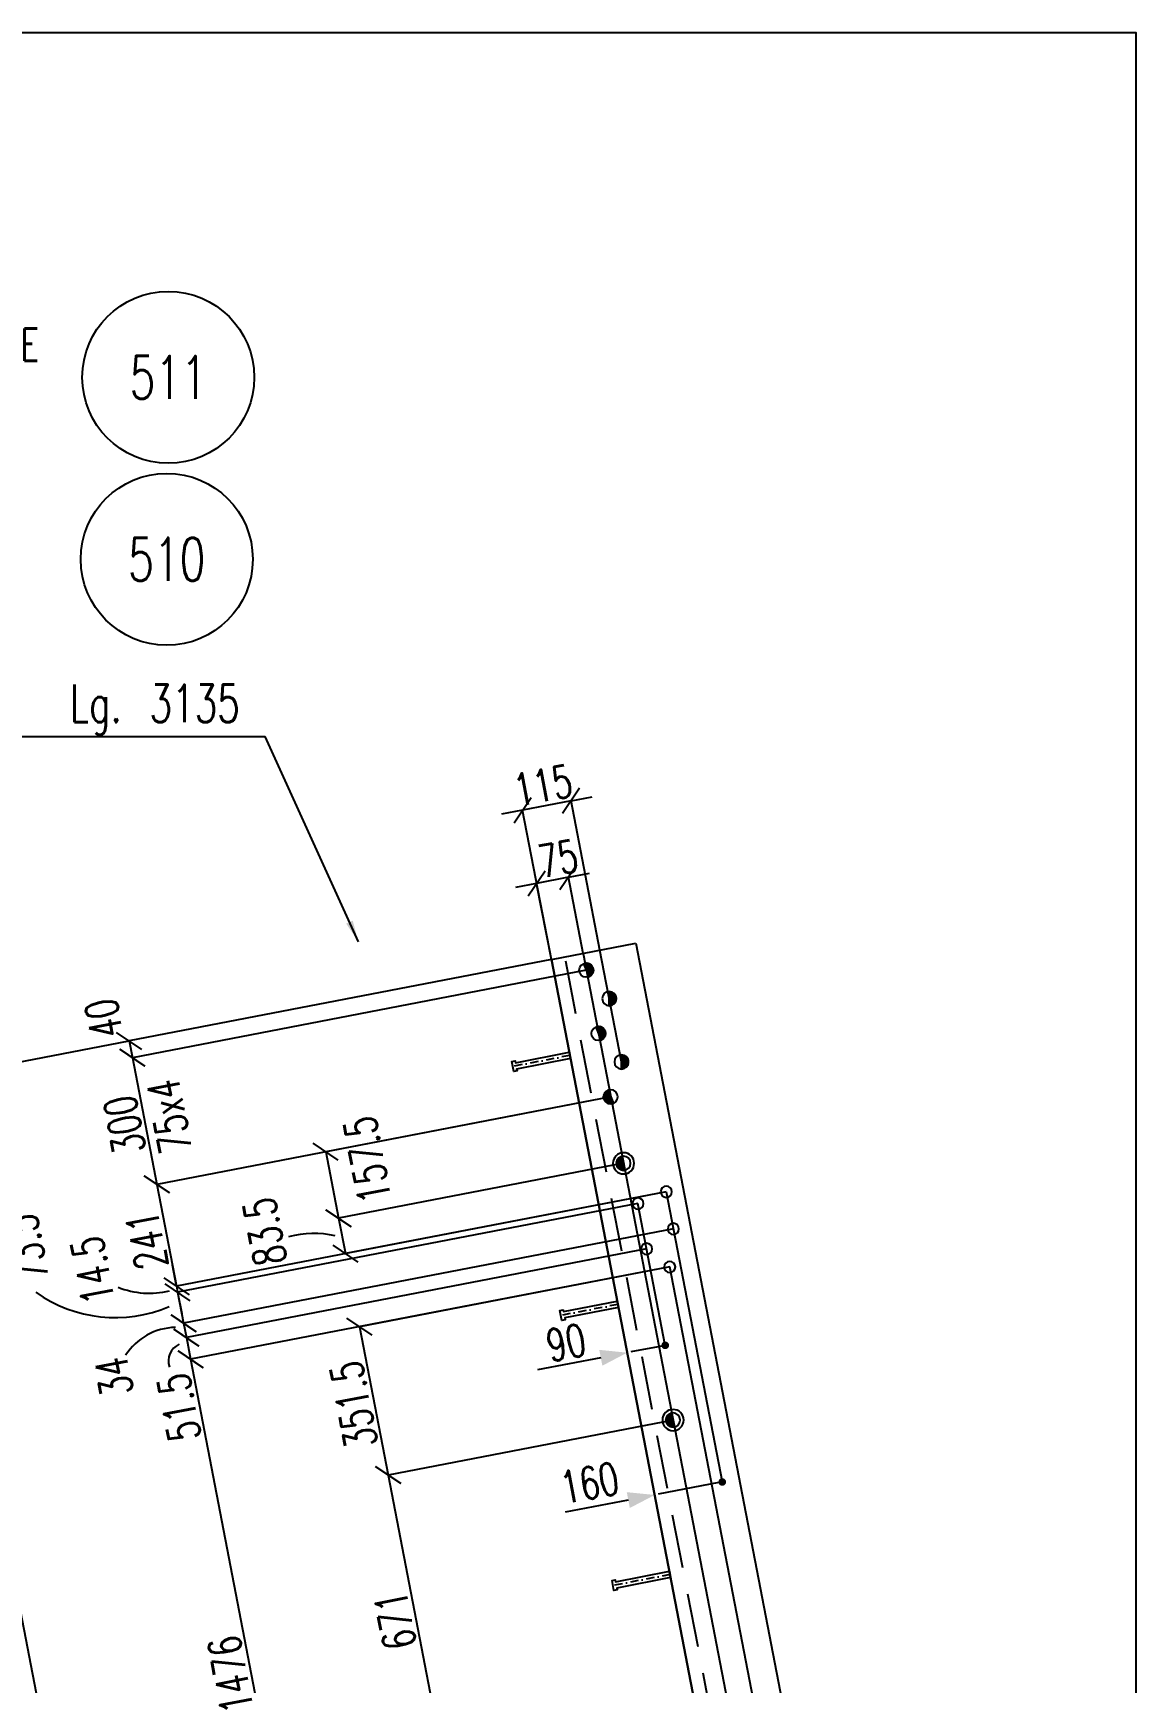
# Model space of a CAD drawing. Extents: x 550527 to 570802, y -97905 to -83555.
# Drawn here: x 568237 to 570802, y -87392 to -83555 of the extents above; entities that cross this region are included whole.
import ezdxf
from ezdxf.enums import TextEntityAlignment as Align

# ---------------------------------------------------------------- set-up
doc = ezdxf.new("R2010")
doc.units = 0
doc.header["$LTSCALE"] = 250
doc.header["$MEASUREMENT"] = 0
doc.linetypes.add('DASHDOT', pattern=[1, 0.5, -0.25, 0, -0.25])
doc.linetypes.add('DASHED', pattern=[0.75, 0.5, -0.25])
doc.layers.get('0').update_dxf_attribs({"linetype": 'CONTINUOUS'})
doc.layers.get('DEFPOINTS').update_dxf_attribs({"linetype": 'CONTINUOUS'})
for name, color, linetype in [('ASSI', 6, 'CONTINUOUS'), ('BOLLINI_1', 7, 'CONTINUOUS'), ('Echelon', 1, 'CONTINUOUS'), ('FORI', 2, 'CONTINUOUS'), ('LINEA_ANG', 2, 'CONTINUOUS'), ('LS', 7, 'CONTINUOUS'), ('MZ', 6, 'DASHDOT'), ('QT_MAL', 7, 'CONTINUOUS'), ('QT_MPR', 7, 'CONTINUOUS'), ('QT_MSP', 7, 'CONTINUOUS'), ('TESTI_A_P', 7, 'CONTINUOUS'), ('TRAT-Y', 7, 'DASHED')]:
    doc.layers.add(name, color=color, linetype=linetype)
doc.styles.add('QUOTE', font='ROMANS8.SHX', dxfattribs={"width": 0.7})
doc.styles.add('RQL', font='ROMANS8.SHX', dxfattribs={"width": 0.7})
doc.styles.add('RS', font='ROMANS8.shx', dxfattribs={"width": 0.7})
doc.styles.get("Standard").update_dxf_attribs({"font": 'ROMANS8.SHX', "width": 0.7})
doc.dimstyles.new('FRECCE1', dxfattribs={"dimtxt": 75, "dimasz": 8.33, "dimexe": 0, "dimexo": 0, "dimgap": 1, "dimtad": 1, "dimzin": 0, "dimdsep": 46, "dimtxsty": 'RS', "dimblk1": 'QUOTP', "dimblk2": 'QUOTF', "dimsah": 1, "dimcen": 0, "dimclrd": 2, "dimclre": 2, "dimclrt": 7, "dimadec": 0, "dimazin": 0, "dimtfac": 1, "dimtix": 1, "dimtmove": 2, "dimatfit": 3, "dimldrblk": 'QUOTP', "dimfxl": 1, "dimtolj": 1, "dimtzin": 0, "dimarcsym": 0})
doc.dimstyles.new('TRATTO', dxfattribs={"dimscale": 0, "dimtxt": 75, "dimasz": 50, "dimexe": 0, "dimexo": 0, "dimgap": 10, "dimtad": 1, "dimrnd": 0.5, "dimdsep": 46, "dimtxsty": 'RS', "dimblk1": 'OBLIQUE', "dimblk2": 'OBLIQUE', "dimsah": 1, "dimcen": 0.09, "dimclrd": 2, "dimclre": 2, "dimclrt": 7, "dimadec": 0, "dimazin": 0, "dimtfac": 1, "dimtix": 1, "dimtmove": 2, "dimatfit": 3, "dimfxl": 1, "dimtolj": 1, "dimtzin": 0, "dimarcsym": 0})

# ---------------------------------------------------------------- blocks, each defined once
blk = doc.blocks.new('16')
blk.add_circle((0, 0), 1)
blk = doc.blocks.new('20')
at = {"color": 0}
for p, q in [((0, 0.98), (0.02, 1)), ((0, 0.94), (0.06, 1)), ((1, -0.01), (0, 0.99)), ((0, 0.89), (0.1, 0.99)), ((0, 0.85), (0.14, 0.99)), ((0, 0.8), (0.18, 0.98)), ((0, 0.76), (0.22, 0.98)), ((0, 0.71), (0.25, 0.97)), ((0, 0.67), (0.29, 0.96)), ((1, -0.05), (0, 0.95)), ((0, 0.62), (0.32, 0.95)), ((0, 0.58), (0.36, 0.93)), ((0, 0.53), (0.39, 0.92)), ((0, 0.49), (0.42, 0.91)), ((1, -0.09), (0, 0.9)), ((0, 0.44), (0.45, 0.89)), ((0, 0.4), (0.48, 0.88)), ((0.99, -0.13), (0, 0.86)), ((0, 0.35), (0.51, 0.86)), ((0, 0.31), (0.54, 0.84)), ((0, 0.26), (0.56, 0.83)), ((0.99, -0.17), (0, 0.81)), ((0, 0.22), (0.59, 0.81)), ((0, 0.17), (0.61, 0.79)), ((0.98, -0.21), (0, 0.77)), ((0, 0.13), (0.64, 0.77)), ((0, 0.08), (0.66, 0.75)), ((0, 0.04), (0.69, 0.73)), ((0.97, -0.25), (0, 0.72)), ((0, -0.01), (0.71, 0.7)), ((0.96, -0.28), (0, 0.68)), ((0, -0.05), (0.73, 0.68)), ((0, -0.1), (0.75, 0.66)), ((0.95, -0.32), (0, 0.63)), ((0, -0.14), (0.77, 0.63)), ((0, -0.19), (0.79, 0.61)), ((0.94, -0.35), (0, 0.59)), ((0, -0.23), (0.81, 0.58)), ((0, -0.28), (0.83, 0.56)), ((0.92, -0.38), (0, 0.54)), ((0, -0.32), (0.85, 0.53)), ((0.91, -0.41), (0, 0.5)), ((0, -0.36), (0.87, 0.5)), ((0, -0.41), (0.88, 0.47)), ((0.9, -0.44), (0, 0.45)), ((0, -0.45), (0.9, 0.44)), ((0.88, -0.47), (0, 0.41)), ((0, -0.5), (0.91, 0.41)), ((0, -0.54), (0.92, 0.38)), ((0.87, -0.5), (0, 0.36)), ((0, -0.59), (0.94, 0.35)), ((0.85, -0.53), (0, 0.32)), ((0, -0.63), (0.95, 0.31)), ((0, -0.68), (0.96, 0.28)), ((0.83, -0.56), (0, 0.27)), ((0, -0.72), (0.97, 0.25)), ((0.81, -0.58), (0, 0.23)), ((0, -0.77), (0.98, 0.21)), ((0.79, -0.61), (0, 0.18)), ((0, -0.81), (0.99, 0.17)), ((0.77, -0.63), (0, 0.14)), ((0, -0.86), (0.99, 0.13)), ((0.75, -0.66), (0, 0.09)), ((0, -0.9), (1, 0.09)), ((0.73, -0.68), (0, 0.05)), ((0, -0.95), (1, 0.05)), ((0.71, -0.7), (0, 0.01)), ((0, -0.99), (1, 0.01)), ((1, 0.04), (0.04, 1)), ((1, 0.09), (0.09, 1)), ((0.99, 0.14), (0.14, 0.99)), ((0.98, 0.19), (0.19, 0.98)), ((0.97, 0.25), (0.25, 0.97)), ((0.95, 0.31), (0.31, 0.95)), ((0.92, 0.38), (0.38, 0.92)), ((0.88, 0.47), (0.47, 0.88)), ((0.81, 0.59), (0.59, 0.81)), ((0.69, -0.73), (0, -0.04)), ((0.66, -0.75), (0, -0.08)), ((0.64, -0.77), (0, -0.13)), ((0.61, -0.79), (0, -0.17)), ((0.59, -0.81), (0, -0.22)), ((0.56, -0.83), (0, -0.26)), ((0.54, -0.84), (0, -0.31)), ((0.51, -0.86), (0, -0.35)), ((0.48, -0.88), (0, -0.4)), ((0.45, -0.89), (0, -0.44)), ((0.42, -0.91), (0, -0.49)), ((0.39, -0.92), (0, -0.53)), ((0.36, -0.93), (0, -0.58)), ((0.32, -0.95), (0, -0.62)), ((0.29, -0.96), (0, -0.67)), ((0.25, -0.97), (0, -0.71)), ((0.22, -0.98), (0, -0.76)), ((0.18, -0.98), (0, -0.8)), ((0.14, -0.99), (0, -0.85)), ((0.1, -0.99), (0, -0.89)), ((0.04, -1), (1, -0.04)), ((0.09, -1), (1, -0.09)), ((0.14, -0.99), (0.99, -0.14)), ((0.19, -0.98), (0.98, -0.19)), ((0.25, -0.97), (0.97, -0.25)), ((0.31, -0.95), (0.95, -0.31)), ((0.38, -0.92), (0.92, -0.38)), ((0.47, -0.88), (0.88, -0.47)), ((0.59, -0.81), (0.81, -0.59))]:
    blk.add_line(p, q, dxfattribs=at)
blk.add_line((0, 1), (0, -1))
blk.add_circle((0, 0), 1)
blk = doc.blocks.new('ASSE98')
blk.add_line((0, 0), (1, 0))
at = {"color": 7, "style": 'QUOTE', "width": 0.5, "flags": 1}
for tag, p in [('TI', (1.3831, 6.8273)), ('DI_S', (1.3831, 6.4218)), ('D_S', (1.3831, 6.0209)), ('E_S', (1.3831, 5.6806)), ('NFORI', (1.3645, 5.2979)), ('ALAR', (1.3635, 4.9325)), ('FAM', (1.3775, 4.5465)), ('ALA', (1.3831, 4.1926)), ('DISP2', (1.3831, 3.8497)), ('DISP1', (1.3831, 3.5069)), ('PINZAF', (1.3831, 3.164)), ('PINZAI', (1.3831, 2.8211)), ('TRP', (1.3831, 2.4783)), ('NP', (1.3831, 2.1354)), ('SV', (1.3831, 1.7926)), ('PESO', (1.3831, 1.4497)), ('QUA', (1.3831, 1.1069)), ('LUN', (1.3831, 0.764)), ('PROF', (1.3831, 0.4211)), ('POS', (1.3831, 0.0783))]:
    blk.add_attdef(tag, p, '', height=0.2, dxfattribs=at)
at = {"color": 7, "flags": 1}
for tag, p in [('LAV1', (3.0743, 6.8285)), ('LAV2', (3.0743, 6.4951)), ('LAV3', (3.0743, 6.1618)), ('LAV4', (3.0743, 5.8285)), ('LAV5', (3.0743, 5.4951)), ('LAV6', (3.0743, 5.1618)), ('LAV7', (3.0743, 4.8285)), ('LAV8', (3.0743, 4.4951)), ('LAV9', (3.0743, 4.1618)), ('LAV10', (3.0743, 3.8285))]:
    blk.add_attdef(tag, p, '', height=0.2, dxfattribs=at)
blk = doc.blocks.new('A$C6E393FD9')
at = {"layer": 'Echelon', "color": 3}
blk.add_lwpolyline([(2.5, 0), (0, 19.8), (168.6, 41.4), (167.9, 47.2), (177.8, 48.5), (181.8, 17.1), (171.9, 15.8), (171.2, 21.6), (2.5, 0)], close=True, dxfattribs=at)
at = {"layer": 'MZ', "ltscale": 0.2}
blk.add_line((1.3, 9.9), (179.8, 32.8), dxfattribs=at)
blk = doc.blocks.new('P20')
at = {"color": 0}
for p, q in [((0, 0.98), (0.02, 1)), ((0, 0.94), (0.06, 1)), ((1, -0.01), (0, 0.99)), ((0, 0.89), (0.1, 0.99)), ((0, 0.85), (0.14, 0.99)), ((0, 0.8), (0.18, 0.98)), ((0, 0.76), (0.22, 0.98)), ((0, 0.71), (0.25, 0.97)), ((0, 0.67), (0.29, 0.96)), ((1, -0.05), (0, 0.95)), ((0, 0.62), (0.32, 0.95)), ((0, 0.58), (0.36, 0.93)), ((0, 0.53), (0.39, 0.92)), ((0, 0.49), (0.42, 0.91)), ((1, -0.09), (0, 0.9)), ((0, 0.44), (0.45, 0.89)), ((0, 0.4), (0.48, 0.88)), ((0.99, -0.13), (0, 0.86)), ((0, 0.35), (0.51, 0.86)), ((0, 0.31), (0.54, 0.84)), ((0, 0.26), (0.56, 0.83)), ((0.99, -0.17), (0, 0.81)), ((0, 0.22), (0.59, 0.81)), ((0, 0.17), (0.61, 0.79)), ((0.98, -0.21), (0, 0.77)), ((0, 0.13), (0.64, 0.77)), ((0, 0.08), (0.66, 0.75)), ((0, 0.04), (0.69, 0.73)), ((0.97, -0.25), (0, 0.72)), ((0, -0.01), (0.71, 0.7)), ((0.96, -0.28), (0, 0.68)), ((0, -0.05), (0.73, 0.68)), ((0, -0.1), (0.75, 0.66)), ((0.95, -0.32), (0, 0.63)), ((0, -0.14), (0.77, 0.63)), ((0, -0.19), (0.79, 0.61)), ((0.94, -0.35), (0, 0.59)), ((0, -0.23), (0.81, 0.58)), ((0, -0.28), (0.83, 0.56)), ((0.92, -0.38), (0, 0.54)), ((0, -0.32), (0.85, 0.53)), ((0.91, -0.41), (0, 0.5)), ((0, -0.36), (0.87, 0.5)), ((0, -0.41), (0.88, 0.47)), ((0.9, -0.44), (0, 0.45)), ((0, -0.45), (0.9, 0.44)), ((0.88, -0.47), (0, 0.41)), ((0, -0.5), (0.91, 0.41)), ((0, -0.54), (0.92, 0.38)), ((0.87, -0.5), (0, 0.36)), ((0, -0.59), (0.94, 0.35)), ((0.85, -0.53), (0, 0.32)), ((0, -0.63), (0.95, 0.31)), ((0, -0.68), (0.96, 0.28)), ((0.83, -0.56), (0, 0.27)), ((0, -0.72), (0.97, 0.25)), ((0.81, -0.58), (0, 0.23)), ((0, -0.77), (0.98, 0.21)), ((0.79, -0.61), (0, 0.18)), ((0, -0.81), (0.99, 0.17)), ((0.77, -0.63), (0, 0.14)), ((0, -0.86), (0.99, 0.13)), ((0.75, -0.66), (0, 0.09)), ((0, -0.9), (1, 0.09)), ((0.73, -0.68), (0, 0.05)), ((0, -0.95), (1, 0.05)), ((0.71, -0.7), (0, 0.01)), ((0, -0.99), (1, 0.01)), ((1, 0.04), (0.04, 1)), ((1, 0.09), (0.09, 1)), ((0.99, 0.14), (0.14, 0.99)), ((0.98, 0.19), (0.19, 0.98)), ((0.97, 0.25), (0.25, 0.97)), ((0.95, 0.31), (0.31, 0.95)), ((0.92, 0.38), (0.38, 0.92)), ((0.88, 0.47), (0.47, 0.88)), ((0.81, 0.59), (0.59, 0.81)), ((0.69, -0.73), (0, -0.04)), ((0.66, -0.75), (0, -0.08)), ((0.64, -0.77), (0, -0.13)), ((0.61, -0.79), (0, -0.17)), ((0.59, -0.81), (0, -0.22)), ((0.56, -0.83), (0, -0.26)), ((0.54, -0.84), (0, -0.31)), ((0.51, -0.86), (0, -0.35)), ((0.48, -0.88), (0, -0.4)), ((0.45, -0.89), (0, -0.44)), ((0.42, -0.91), (0, -0.49)), ((0.39, -0.92), (0, -0.53)), ((0.36, -0.93), (0, -0.58)), ((0.32, -0.95), (0, -0.62)), ((0.29, -0.96), (0, -0.67)), ((0.25, -0.97), (0, -0.71)), ((0.22, -0.98), (0, -0.76)), ((0.18, -0.98), (0, -0.8)), ((0.14, -0.99), (0, -0.85)), ((0.1, -0.99), (0, -0.89)), ((0.04, -1), (1, -0.04)), ((0.09, -1), (1, -0.09)), ((0.14, -0.99), (0.99, -0.14)), ((0.19, -0.98), (0.98, -0.19)), ((0.25, -0.97), (0.97, -0.25)), ((0.31, -0.95), (0.95, -0.31)), ((0.38, -0.92), (0.92, -0.38)), ((0.47, -0.88), (0.88, -0.47)), ((0.59, -0.81), (0.81, -0.59))]:
    blk.add_line(p, q, dxfattribs=at)
for radius in [1.5, 1]:
    blk.add_circle((0, 0), radius)
blk = doc.blocks.new('_OBLIQUE')
at = {"color": 0, "linetype": 'ByBlock'}
blk.add_line((-0.5, -0.5), (0.5, 0.5), dxfattribs=at)
blk = doc.blocks.new('*D79')
at = {"layer": 'DEFPOINTS', "color": 0, "transparency": 16777216}
for p in [(567771, -86731.6), (568689.4, -89725.6), (567142.9, -90023.8)]:
    blk.add_point(p, dxfattribs=at)
at = {"layer": 'QT_MPR', "color": 2, "lineweight": -2, "transparency": 16777216}
for p, q in [((567771, -86731.6), (568099.8, -86668.2)), ((568099.8, -86668.2), (568689.4, -89725.6)), ((567142.9, -90023.8), (568689.4, -89725.6))]:
    blk.add_line(p, q, dxfattribs=at)
at = {"layer": 'QT_MPR', "color": 2, "lineweight": -2, "transparency": 16777216, "xscale": 50, "yscale": 50, "zscale": 50}
for p, rotation in [((568099.8, -86668.2), 100.9154326102447), ((568689.4, -89725.6), 280.9154326102447)]:
    blk.add_blockref('_OBLIQUE', p, dxfattribs=dict(at, rotation=rotation))
at = {"layer": 'QT_MPR', "color": 7, "transparency": 16777216, "insert": (568337.4, -88218.7), "char_height": 75, "attachment_point": 5, "rotation": 100.9154, "style": 'RS'}
blk.add_mtext('\\A1;3114', dxfattribs=at)
blk = doc.blocks.new('*D99')
at = {"layer": 'DEFPOINTS', "color": 0, "transparency": 16777216}
for p in [(569442.8, -85711), (569524, -85735.9), (568468.4, -85939.5)]:
    blk.add_point(p, dxfattribs=at)
at = {"layer": 'QT_MPR', "color": 2, "lineweight": -2, "transparency": 16777216}
for p, q in [((569442.8, -85711), (568460.9, -85900.4)), ((569524, -85735.9), (568468.4, -85939.5)), ((568460.9, -85900.4), (568468.4, -85939.5))]:
    blk.add_line(p, q, dxfattribs=at)
at = {"layer": 'QT_MPR', "color": 2, "lineweight": -2, "transparency": 16777216, "xscale": 50, "yscale": 50, "zscale": 50}
for p, rotation in [((568460.9, -85900.4), 100.9154326102476), ((568468.4, -85939.5), 280.9154326102476)]:
    blk.add_blockref('_OBLIQUE', p, dxfattribs=dict(at, rotation=rotation))
at = {"layer": 'QT_MPR', "color": 7, "transparency": 16777216, "insert": (568402, -85848.2), "char_height": 75, "attachment_point": 5, "rotation": 100.9154, "style": 'RS'}
blk.add_mtext('\\A1;40', dxfattribs=at)
blk = doc.blocks.new('*D100')
at = {"layer": 'DEFPOINTS', "color": 0, "transparency": 16777216}
for p in [(569524, -85735.9), (569580.8, -86030.5), (568525.2, -86234.1)]:
    blk.add_point(p, dxfattribs=at)
at = {"layer": 'QT_MPR', "color": 2, "lineweight": -2, "transparency": 16777216}
for p, q in [((569524, -85735.9), (568468.4, -85939.5)), ((568468.4, -85939.5), (568525.2, -86234.1)), ((569580.8, -86030.5), (568525.2, -86234.1))]:
    blk.add_line(p, q, dxfattribs=at)
at = {"layer": 'QT_MPR', "color": 2, "lineweight": -2, "transparency": 16777216, "xscale": 50, "yscale": 50, "zscale": 50}
for p, rotation in [((568468.4, -85939.5), 100.9154326102476), ((568525.2, -86234.1), 280.9154326102476)]:
    blk.add_blockref('_OBLIQUE', p, dxfattribs=dict(at, rotation=rotation))
at = {"layer": 'QT_MPR', "color": 7, "transparency": 16777216, "insert": (568554.4, -86076.1), "char_height": 75, "attachment_point": 5, "rotation": 100.9154, "style": 'RS'}
blk.add_mtext('\\A1;75x4', dxfattribs=at)
blk = doc.blocks.new('*D101')
at = {"layer": 'DEFPOINTS', "color": 0, "transparency": 16777216}
for p in [(569524, -85735.9), (569580.8, -86030.5), (568525.2, -86234.1)]:
    blk.add_point(p, dxfattribs=at)
at = {"layer": 'QT_MPR', "color": 2, "lineweight": -2, "transparency": 16777216}
for p, q in [((569524, -85735.9), (568468.4, -85939.5)), ((568468.4, -85939.5), (568525.2, -86234.1)), ((569580.8, -86030.5), (568525.2, -86234.1))]:
    blk.add_line(p, q, dxfattribs=at)
at = {"layer": 'QT_MPR', "color": 2, "lineweight": -2, "transparency": 16777216, "xscale": 50, "yscale": 50, "zscale": 50}
for p, rotation in [((568468.4, -85939.5), 100.9154326102476), ((568525.2, -86234.1), 280.9154326102476)]:
    blk.add_blockref('_OBLIQUE', p, dxfattribs=dict(at, rotation=rotation))
at = {"layer": 'QT_MPR', "color": 7, "transparency": 16777216, "insert": (568450.2, -86095.8), "char_height": 75, "attachment_point": 5, "rotation": 100.9154, "style": 'RS'}
blk.add_mtext('\\A1;300', dxfattribs=at)
blk = doc.blocks.new('*D102')
at = {"layer": 'DEFPOINTS', "color": 0, "transparency": 16777216}
for p in [(569580.8, -86030.5), (569710, -86251.4), (568571, -86471.1)]:
    blk.add_point(p, dxfattribs=at)
at = {"layer": 'QT_MPR', "color": 2, "lineweight": -2, "transparency": 16777216}
for p, q in [((569580.8, -86030.5), (568525.2, -86234.1)), ((568525.2, -86234.1), (568571, -86471.1)), ((569710, -86251.4), (568571, -86471.1))]:
    blk.add_line(p, q, dxfattribs=at)
at = {"layer": 'QT_MPR', "color": 2, "lineweight": -2, "transparency": 16777216, "xscale": 50, "yscale": 50, "zscale": 50}
for p, rotation in [((568525.2, -86234.1), 100.9154326102476), ((568571, -86471.1), 280.9154326102476)]:
    blk.add_blockref('_OBLIQUE', p, dxfattribs=dict(at, rotation=rotation))
at = {"layer": 'QT_MPR', "color": 7, "transparency": 16777216, "insert": (568502, -86364.5), "char_height": 75, "attachment_point": 5, "rotation": 100.9154, "style": 'RS'}
blk.add_mtext('\\A1;241', dxfattribs=at)
blk = doc.blocks.new('*D103')
at = {"layer": 'DEFPOINTS', "color": 0, "transparency": 16777216}
for p in [(569710, -86251.4), (569644, -86278.8), (568573.7, -86485.2)]:
    blk.add_point(p, dxfattribs=at)
at = {"layer": 'QT_MPR', "color": 2, "lineweight": -2, "transparency": 16777216}
for p, q in [((569710, -86251.4), (568571, -86471.1)), ((569644, -86278.8), (568573.7, -86485.2)), ((568571, -86471.1), (568561.5, -86422)), ((568571, -86471.1), (568573.7, -86485.2)), ((568573.7, -86485.2), (568583.2, -86534.3))]:
    blk.add_line(p, q, dxfattribs=at)
at = {"layer": 'QT_MPR', "color": 2, "lineweight": -2, "transparency": 16777216, "xscale": 50, "yscale": 50, "zscale": 50}
for p, rotation in [((568571, -86471.1), 280.9154326102476), ((568573.7, -86485.2), 100.9154326102476)]:
    blk.add_blockref('_OBLIQUE', p, dxfattribs=dict(at, rotation=rotation))
at = {"layer": 'QT_MPR', "color": 7, "transparency": 16777216, "insert": (568375.7, -86434.4), "char_height": 75, "attachment_point": 5, "rotation": 100.9154, "style": 'RS'}
blk.add_mtext('\\A1;14.5', dxfattribs=at)
blk = doc.blocks.new('*D104')
at = {"layer": 'DEFPOINTS', "color": 0, "transparency": 16777216}
for p in [(569644, -86278.8), (569726.6, -86337.7), (568587.6, -86557.4)]:
    blk.add_point(p, dxfattribs=at)
at = {"layer": 'QT_MPR', "color": 2, "lineweight": -2, "transparency": 16777216}
for p, q in [((569644, -86278.8), (568573.7, -86485.2)), ((569726.6, -86337.7), (568587.6, -86557.4)), ((568573.7, -86485.2), (568587.6, -86557.4))]:
    blk.add_line(p, q, dxfattribs=at)
at = {"layer": 'QT_MPR', "color": 2, "lineweight": -2, "transparency": 16777216, "xscale": 50, "yscale": 50, "zscale": 50}
for p, rotation in [((568573.7, -86485.2), 100.9154326102476), ((568587.6, -86557.4), 280.9154326102476)]:
    blk.add_blockref('_OBLIQUE', p, dxfattribs=dict(at, rotation=rotation))
at = {"layer": 'QT_MPR', "color": 7, "transparency": 16777216, "insert": (568222.6, -86382.3), "char_height": 75, "attachment_point": 5, "rotation": 100.9154, "style": 'RS'}
blk.add_mtext('\\A1;73.5', dxfattribs=at)
blk = doc.blocks.new('*D105')
at = {"layer": 'DEFPOINTS', "color": 0, "transparency": 16777216}
for p in [(569726.6, -86337.7), (569664.3, -86384.2), (568594, -86590.6)]:
    blk.add_point(p, dxfattribs=at)
at = {"layer": 'QT_MPR', "color": 2, "lineweight": -2, "transparency": 16777216}
for p, q in [((569726.6, -86337.7), (568587.6, -86557.4)), ((569664.3, -86384.2), (568594, -86590.6)), ((568587.6, -86557.4), (568594, -86590.6))]:
    blk.add_line(p, q, dxfattribs=at)
at = {"layer": 'QT_MPR', "color": 2, "lineweight": -2, "transparency": 16777216, "xscale": 50, "yscale": 50, "zscale": 50}
for p, rotation in [((568587.6, -86557.4), 100.9154326102476), ((568594, -86590.6), 280.9154326102476)]:
    blk.add_blockref('_OBLIQUE', p, dxfattribs=dict(at, rotation=rotation))
at = {"layer": 'QT_MPR', "color": 7, "transparency": 16777216, "insert": (568425.7, -86681.2), "char_height": 75, "attachment_point": 5, "rotation": 100.9154, "style": 'RS'}
blk.add_mtext('\\A1;34', dxfattribs=at)
blk = doc.blocks.new('*D106')
at = {"layer": 'DEFPOINTS', "color": 0, "transparency": 16777216}
for p in [(569664.3, -86384.2), (569718.2, -86426.3), (568603.8, -86641.2)]:
    blk.add_point(p, dxfattribs=at)
at = {"layer": 'QT_MPR', "color": 2, "lineweight": -2, "transparency": 16777216}
for p, q in [((569664.3, -86384.2), (568594, -86590.6)), ((569718.2, -86426.3), (568603.8, -86641.2)), ((568594, -86590.6), (568603.8, -86641.2))]:
    blk.add_line(p, q, dxfattribs=at)
at = {"layer": 'QT_MPR', "color": 2, "lineweight": -2, "transparency": 16777216, "xscale": 50, "yscale": 50, "zscale": 50}
for p, rotation in [((568594, -86590.6), 100.9154326102476), ((568603.8, -86641.2), 280.9154326102476)]:
    blk.add_blockref('_OBLIQUE', p, dxfattribs=dict(at, rotation=rotation))
at = {"layer": 'QT_MPR', "color": 7, "transparency": 16777216, "insert": (568577, -86753.2), "char_height": 75, "attachment_point": 5, "rotation": 100.9154, "style": 'RS'}
blk.add_mtext('\\A1;51.5', dxfattribs=at)
blk = doc.blocks.new('*D107')
at = {"layer": 'DEFPOINTS', "color": 0, "transparency": 16777216}
for p in [(569718.2, -86426.3), (569997.8, -87875.9), (568883.3, -88090.8)]:
    blk.add_point(p, dxfattribs=at)
at = {"layer": 'QT_MPR', "color": 2, "lineweight": -2, "transparency": 16777216}
for p, q in [((569718.2, -86426.3), (568603.8, -86641.2)), ((568603.8, -86641.2), (568883.3, -88090.8)), ((569997.8, -87875.9), (568883.3, -88090.8))]:
    blk.add_line(p, q, dxfattribs=at)
at = {"layer": 'QT_MPR', "color": 2, "lineweight": -2, "transparency": 16777216, "xscale": 50, "yscale": 50, "zscale": 50}
for p, rotation in [((568603.8, -86641.2), 100.9154326102476), ((568883.3, -88090.8), 280.9154326102476)]:
    blk.add_blockref('_OBLIQUE', p, dxfattribs=dict(at, rotation=rotation))
at = {"layer": 'QT_MPR', "color": 7, "transparency": 16777216, "insert": (568696.9, -87375), "char_height": 75, "attachment_point": 5, "rotation": 100.9154, "style": 'RS'}
blk.add_mtext('\\A1;1476', dxfattribs=at)
blk = doc.blocks.new('*D112')
at = {"layer": 'DEFPOINTS', "color": 0, "transparency": 16777216}
for p in [(569580.8, -86030.5), (569610.6, -86185.1), (568947.8, -86313)]:
    blk.add_point(p, dxfattribs=at)
at = {"layer": 'QT_MSP', "color": 2, "lineweight": -2, "transparency": 16777216}
for p, q in [((569580.8, -86030.5), (568918, -86158.3)), ((568918, -86158.3), (568947.8, -86313)), ((569610.6, -86185.1), (568947.8, -86313))]:
    blk.add_line(p, q, dxfattribs=at)
at = {"layer": 'QT_MSP', "color": 2, "lineweight": -2, "transparency": 16777216, "xscale": 50, "yscale": 50, "zscale": 50}
for p, rotation in [((568918, -86158.3), 100.9154326102476), ((568947.8, -86313), 280.9154326102476)]:
    blk.add_blockref('_OBLIQUE', p, dxfattribs=dict(at, rotation=rotation))
at = {"layer": 'QT_MSP', "color": 7, "transparency": 16777216, "insert": (569014.7, -86177), "char_height": 75, "attachment_point": 5, "rotation": 100.9154, "style": 'RS'}
blk.add_mtext('\\A1;157.5', dxfattribs=at)
blk = doc.blocks.new('*D113')
at = {"layer": 'DEFPOINTS', "color": 0, "transparency": 16777216}
for p in [(569610.6, -86185.1), (569710, -86251.4), (568963.7, -86395.3)]:
    blk.add_point(p, dxfattribs=at)
at = {"layer": 'QT_MSP', "color": 2, "lineweight": -2, "transparency": 16777216}
for p, q in [((569610.6, -86185.1), (568947.8, -86313)), ((569710, -86251.4), (568963.7, -86395.3)), ((568947.8, -86313), (568963.7, -86395.3))]:
    blk.add_line(p, q, dxfattribs=at)
at = {"layer": 'QT_MSP', "color": 2, "lineweight": -2, "transparency": 16777216, "xscale": 50, "yscale": 50, "zscale": 50}
for p, rotation in [((568947.8, -86313), 100.9154326102476), ((568963.7, -86395.3), 280.9154326102476)]:
    blk.add_blockref('_OBLIQUE', p, dxfattribs=dict(at, rotation=rotation))
at = {"layer": 'QT_MSP', "color": 7, "transparency": 16777216, "insert": (568776.3, -86344.1), "char_height": 75, "attachment_point": 5, "rotation": 100.9154, "style": 'RS'}
blk.add_mtext('\\A1;83.5', dxfattribs=at)
blk = doc.blocks.new('*D114')
at = {"layer": 'DEFPOINTS', "color": 0, "transparency": 16777216}
for p in [(569718.2, -86426.3), (569725.9, -86782.6), (569063.1, -86910.5)]:
    blk.add_point(p, dxfattribs=at)
at = {"layer": 'QT_MSP', "color": 2, "lineweight": -2, "transparency": 16777216}
for p, q in [((569718.2, -86426.3), (568996.5, -86565.5)), ((568996.5, -86565.5), (569063.1, -86910.5)), ((569725.9, -86782.6), (569063.1, -86910.5))]:
    blk.add_line(p, q, dxfattribs=at)
at = {"layer": 'QT_MSP', "color": 2, "lineweight": -2, "transparency": 16777216, "xscale": 50, "yscale": 50, "zscale": 50}
for p, rotation in [((568996.5, -86565.5), 100.9154326102476), ((569063.1, -86910.5), 280.9154326102476)]:
    blk.add_blockref('_OBLIQUE', p, dxfattribs=dict(at, rotation=rotation))
at = {"layer": 'QT_MSP', "color": 7, "transparency": 16777216, "insert": (568983.2, -86747), "char_height": 75, "attachment_point": 5, "rotation": 100.9154, "style": 'RS'}
blk.add_mtext('\\A1;351.5', dxfattribs=at)
blk = doc.blocks.new('*D115')
at = {"layer": 'DEFPOINTS', "color": 0, "transparency": 16777216}
for p in [(569725.9, -86782.6), (569853, -87441.9), (569190.2, -87569.7)]:
    blk.add_point(p, dxfattribs=at)
at = {"layer": 'QT_MSP', "color": 2, "lineweight": -2, "transparency": 16777216}
for p, q in [((569725.9, -86782.6), (569063.1, -86910.5)), ((569063.1, -86910.5), (569190.2, -87569.7)), ((569853, -87441.9), (569190.2, -87569.7))]:
    blk.add_line(p, q, dxfattribs=at)
at = {"layer": 'QT_MSP', "color": 2, "lineweight": -2, "transparency": 16777216, "xscale": 50, "yscale": 50, "zscale": 50}
for p, rotation in [((569063.1, -86910.5), 100.9154326102476), ((569190.2, -87569.7), 280.9154326102476)]:
    blk.add_blockref('_OBLIQUE', p, dxfattribs=dict(at, rotation=rotation))
at = {"layer": 'QT_MSP', "color": 7, "transparency": 16777216, "insert": (569080, -87249.1), "char_height": 75, "attachment_point": 5, "rotation": 100.9154, "style": 'RS'}
blk.add_mtext('\\A1;671', dxfattribs=at)
blk = doc.blocks.new('xxx')
blk.add_circle((0, 0), 8)
at = {"color": 3, "style": 'RQL', "width": 0.7}
blk.add_attdef('POS', text='', height=4, dxfattribs=at).set_placement((0, 0), align=Align.MIDDLE)
at = {"style": 'RQL', "width": 0.7, "flags": 1}
for tag, p in [('POS1', (-0.39, -5.42)), ('TIPO', (-0.39, -8.66))]:
    blk.add_attdef(tag, p, '', height=2, dxfattribs=at)
blk = doc.blocks.new('*D31')
at = {"layer": 'DEFPOINTS', "color": 0, "transparency": 16777216}
for p in [(569408.6, -85533.8), (569442.8, -85711), (569516.5, -85696.8)]:
    blk.add_point(p, dxfattribs=at)
at = {"layer": 'LS', "color": 2, "lineweight": -2, "transparency": 16777216}
for p, q in [((569482.3, -85519.6), (569408.6, -85533.8)), ((569482.3, -85519.6), (569531.4, -85510.1)), ((569516.5, -85696.8), (569482.3, -85519.6)), ((569408.6, -85533.8), (569359.5, -85543.3)), ((569442.8, -85711), (569408.6, -85533.8))]:
    blk.add_line(p, q, dxfattribs=at)
at = {"layer": 'LS', "color": 2, "lineweight": -2, "transparency": 16777216, "xscale": 50, "yscale": 50, "zscale": 50}
for p, rotation in [((569408.6, -85533.8), 10.91543260699404), ((569482.3, -85519.6), 190.915432606994)]:
    blk.add_blockref('_OBLIQUE', p, dxfattribs=dict(at, rotation=rotation))
at = {"layer": 'LS', "color": 7, "transparency": 16777216, "insert": (569458.7, -85476.2), "char_height": 75, "attachment_point": 5, "rotation": 10.9154, "style": 'RS'}
blk.add_mtext('\\A1;75', dxfattribs=at)
blk = doc.blocks.new('*D32')
at = {"layer": 'DEFPOINTS', "color": 0, "transparency": 16777216}
for p in [(569375.8, -85363.6), (569442.8, -85711), (569555.7, -85689.3)]:
    blk.add_point(p, dxfattribs=at)
at = {"layer": 'LS', "color": 2, "lineweight": -2, "transparency": 16777216}
for p, q in [((569488.7, -85341.8), (569537.8, -85332.4)), ((569375.8, -85363.6), (569326.7, -85373.1)), ((569488.7, -85341.8), (569375.8, -85363.6)), ((569442.8, -85711), (569375.8, -85363.6)), ((569555.7, -85689.3), (569488.7, -85341.8))]:
    blk.add_line(p, q, dxfattribs=at)
at = {"layer": 'LS', "color": 2, "lineweight": -2, "transparency": 16777216, "xscale": 50, "yscale": 50, "zscale": 50}
for p, rotation in [((569375.8, -85363.6), 10.91543260699404), ((569488.7, -85341.8), 190.915432606994)]:
    blk.add_blockref('_OBLIQUE', p, dxfattribs=dict(at, rotation=rotation))
at = {"layer": 'LS', "color": 7, "transparency": 16777216, "insert": (569423.3, -85306.1), "char_height": 75, "attachment_point": 5, "rotation": 10.9154, "style": 'RS'}
blk.add_mtext('\\A1;115', dxfattribs=at)
blk = doc.blocks.new('QUOTP')
at = {"layer": 'ASSI', "color": 2, "const_width": 1.07}
blk.add_lwpolyline([(-0.53, 0, 1), (0.53, 0, 1)], format="xyb", close=True, dxfattribs=at)
blk = doc.blocks.new('QUOTF')
at = {"layer": 'LS', "color": 2}
blk.add_line((7.5, 0), (25.5, 0), dxfattribs=at)
blk.add_solid([(7.5, 2.25), (0, 0), (7.5, -2.25)], dxfattribs=at)
blk = doc.blocks.new('*D125')
at = {"layer": 'DEFPOINTS', "color": 0, "transparency": 16777216}
for p in [(569840.2, -86926.6), (569683.1, -86956.9), (569683.1, -86956.9)]:
    blk.add_point(p, dxfattribs=at)
at = {"layer": 'QT_MAL', "color": 2, "lineweight": -2, "transparency": 16777216}
for p, q in [((569832, -86928.2), (569691.3, -86955.3)), ((569840.2, -86926.6), (569840.2, -86926.6)), ((569683.1, -86956.9), (569683.1, -86956.9))]:
    blk.add_line(p, q, dxfattribs=at)
at = {"layer": 'QT_MAL', "color": 2, "lineweight": -2, "transparency": 16777216, "xscale": 8.33, "yscale": 8.33, "zscale": 8.33}
for name, p, rotation in [('QUOTF', (569683.1, -86956.9), 190.9154326102447), ('QUOTP', (569840.2, -86926.6), 10.91543261024471)]:
    blk.add_blockref(name, p, dxfattribs=dict(at, rotation=rotation))
at = {"layer": 'QT_MAL', "color": 7, "transparency": 16777216, "insert": (569531.5, -86929), "char_height": 75, "attachment_point": 5, "rotation": 10.9154, "style": 'RS'}
blk.add_mtext('\\A1;160', dxfattribs=at)
blk = doc.blocks.new('*D133')
at = {"layer": 'DEFPOINTS', "color": 0, "transparency": 16777216}
for p in [(569619.2, -86625.8), (569619.2, -86625.8), (569707.6, -86608.7)]:
    blk.add_point(p, dxfattribs=at)
at = {"layer": 'QT_MAL', "color": 2, "lineweight": -2, "transparency": 16777216}
blk.add_line((569699.4, -86610.3), (569627.4, -86624.2), dxfattribs=at)
at = {"layer": 'QT_MAL', "color": 2, "lineweight": -2, "transparency": 16777216, "xscale": 8.33, "yscale": 8.33, "zscale": 8.33}
for name, p, rotation in [('QUOTP', (569707.6, -86608.7), 10.91543261024471), ('QUOTF', (569619.2, -86625.8), 190.9154326102447)]:
    blk.add_blockref(name, p, dxfattribs=dict(at, rotation=rotation))
at = {"layer": 'QT_MAL', "color": 7, "transparency": 16777216, "insert": (569477, -86602.3), "char_height": 75, "attachment_point": 5, "rotation": 10.9154, "style": 'RS'}
blk.add_mtext('\\A1;90', dxfattribs=at)

msp = doc.modelspace()

# ---------------------------------------------------------------- linework, layer by layer
at = {"layer": 'LINEA_ANG'}
for p, q in [((569442.81, -85711.034), (569639.192, -85673.162)), ((569639.192, -85673.162), (570232.835, -88751.443)), ((570036.454, -88789.315), (569442.81, -85711.034))]:
    msp.add_line(p, q, dxfattribs=at)
at = {"layer": 'LS', "color": 6}
for p, q in [((567688.588, -85191.963), (568777.257, -85191.963)), ((569516.463, -85696.83), (570110.107, -88775.111)), ((569605.884, -85949.275), (569555.74, -85689.256)), ((569709.968, -86251.404), (569840.176, -86926.587)), ((569707.597, -86608.72), (569643.977, -86278.824)), ((569997.789, -87875.893), (569718.239, -86426.317))]:
    msp.add_line(p, q, dxfattribs=at)
at = {"layer": 'LS', "color": 2}
msp.add_line((567969.947, -85995.064), (568460.901, -85900.384), dxfattribs=at)
at = {"layer": 'LS', "color": 8}
msp.add_lwpolyline([(550527.43, -83555.09), (550527.43, -97905.09), (566427.43, -97905.09), (566427.43, -95905.09), (570802.43, -95905.09), (570802.43, -83555.09), (550527.43, -83555.09)], close=True, dxfattribs=at)
at = {"layer": 'LS', "color": 6}
msp.add_lwpolyline([(568993.927, -85669.494), (568777.257, -85191.963)], dxfattribs=at)
at = {"layer": 'LS', "color": 6, "const_width": 0.25}
msp.add_lwpolyline([(569442.435, -85711.034, 1), (569443.185, -85711.034, 1)], format="xyb", close=True, dxfattribs=at)
at = {"layer": 'LS', "color": 6}
for centre, radius, start, end in [((568890.114, -86568.812), 220.397, 76.828499, 105.349716), ((568428.889, -86225.361), 318.869, 234.537825, 293.076584), ((568507.526, -86292.258), 195.155, 248.181152, 283.885631), ((568571.723, -86708.299), 141.461, 91.37419, 147.334906), ((568595.683, -86645.409), 43.329, 115.581421, 198.432685)]:
    msp.add_arc(centre, radius, start, end, dxfattribs=at)
msp.add_solid([(568965.679, -85627.405), (568993.927, -85669.494), (568980.856, -85620.518)], dxfattribs=at)
at = {"layer": 'TRAT-Y'}
msp.add_line((570067.875, -88783.255), (569474.231, -85704.975), dxfattribs=at)

# ---------------------------------------------------------------- block references
at = {"layer": 'ASSI'}
ref = msp.add_blockref('ASSE98', (569442.808, -85711.025), dxfattribs=dict(at, xscale=3135, rotation=280.9154326102476))
ref.add_attrib('PROF', 'L200x20', (567740.363, -85158.797), dxfattribs={"layer": '0', "color": 2, "height": 87.5, "style": 'QUOTE', "width": 0.7})
ref.add_attrib('LUN', '3135', (568508.196, -85158.797), dxfattribs={"layer": '0', "color": 2, "height": 87.5, "style": 'QUOTE', "width": 0.7})
ref.add_attrib('SV', 'Lg.', (568323.03, -85158.797), dxfattribs={"layer": '0', "color": 2, "height": 87.5, "style": 'QUOTE', "width": 0.7})
at = {"layer": 'BOLLINI_1', "xscale": 24.99750000000225, "yscale": 24.99750000000225, "zscale": 24.99750000000225}
for p, values in [((568551.89, -84356.362), {'POS': '511'}), ((568548.393, -84779.71), {'POS': '510'})]:
    msp.add_blockref('xxx', p, dxfattribs=at).add_auto_attribs(values)
at = {"layer": 'FORI'}
for name, p, xscale, yscale, zscale, rotation in [('20', (569524.002, -85735.92), 16.5, 16.5, 16.5, 21.83086522049233), ('20', (569577.48, -85801.989), -16.5, 16.5, 16.5, 180.0000000000074), ('20', (569552.406, -85883.206), 16.5, 16.5, 16.5, 21.83086522049233), ('20', (569605.884, -85949.275), -16.5, 16.5, 16.5, 180.0000000000074), ('20', (569580.81, -86030.492), -16.5, 16.5, 16.5, 21.8308652204923), ('P20', (569610.634, -86185.143), -16.5, 16.5, 16.5, 14.28781299771826), ('16', (569709.968, -86251.404), -13, 13, 13, 21.83086522045969), ('16', (569643.977, -86278.824), -13, 13, 13, 21.8308652204923), ('16', (569726.616, -86337.73), -13, 13, 13, 21.8308652204923), ('16', (569664.305, -86384.236), -13, 13, 13, 21.78341070449227), ('16', (569718.241, -86426.316), -13, 13, 13, 21.78341070449227), ('P20', (569725.859, -86782.634), -16.5, 16.5, 16.5, 14.28781299771826)]:
    msp.add_blockref(name, p, dxfattribs=dict(at, xscale=xscale, yscale=yscale, zscale=zscale, rotation=rotation))
at = {"layer": 'LS', "color": 6, "xscale": 0.75, "yscale": 0.75, "zscale": 0.75, "rotation": 183.6182233075684}
for p in [(569486.335, -85926.747), (569598.038, -86505.972), (569719.228, -87134.393)]:
    msp.add_blockref('A$C6E393FD9', p, dxfattribs=at)

# ---------------------------------------------------------------- texts
at = {"layer": 'TESTI_A_P', "style": 'RS', "width": 0.7}
msp.add_text('COMME INDIQUE', height=75, dxfattribs=at).set_placement((567693.127, -84317.625))

# ---------------------------------------------------------------- dimensions: what is measured, and where the dimension line sits
at = {"layer": 'LS', "color": 6}
dim = msp.add_linear_dim(base=(569375.809, -85363.604), p1=(569555.74, -85689.256), p2=(569442.81, -85711.034), angle=190.915433, text='115', dimstyle='TRATTO', override={"dimscale": 1}, dxfattribs=at)
dim.commit()
dim.dimension.update_dxf_attribs({"geometry": '*D32', "text_midpoint": (569423.279, -85306.074)})
dim = msp.add_linear_dim(base=(569408.631, -85533.803), p1=(569516.463, -85696.83), p2=(569442.81, -85711.034), angle=190.915433, text='75', dimstyle='TRATTO', override={"dimscale": 1}, dxfattribs=at)
dim.commit()
dim.dimension.update_dxf_attribs({"geometry": '*D31', "text_midpoint": (569458.705, -85476.159), "dimtype": 160})
at = {"layer": 'QT_MAL'}
for base, p1, p2, text, picture, middle in [((569619.215, -86625.764), (569707.597, -86608.72), (569619.215, -86625.764), '90', '*D133', (569476.984, -86602.312)), ((569683.071, -86956.884), (569840.176, -86926.587), (569683.071, -86956.884), '160', '*D125', (569531.521, -86929.027))]:
    dim = msp.add_linear_dim(base=base, p1=p1, p2=p2, angle=190.915433, text=text, dimstyle='FRECCE1', dxfattribs=at)
    dim.commit()
    dim.dimension.update_dxf_attribs({"geometry": picture, "text_midpoint": middle, "dimtype": 160})
at = {"layer": 'QT_MPR'}
for base, p1, p2, text, picture, middle in [((568468.441, -85939.484), (569442.808, -85711.025), (569524.002, -85735.92), '40', '*D99', (568402.038, -85848.19)), ((568525.249, -86234.056), (569524.002, -85735.92), (569580.81, -86030.492), '300', '*D101', (568450.204, -86095.765)), ((568525.249, -86234.056), (569524.002, -85735.92), (569580.81, -86030.492), '75x4', '*D100', (568554.42, -86076.128)), ((568570.955, -86471.062), (569580.81, -86030.492), (569709.968, -86251.404), '241', '*D102', (568502.026, -86364.48)), ((568573.687, -86485.228), (569709.968, -86251.404), (569643.977, -86278.824), '14.5', '*D103', (568375.679, -86434.356)), ((568587.603, -86557.387), (569643.977, -86278.824), (569726.616, -86337.73), '73.5', '*D104', (568222.566, -86382.277)), ((568594.016, -86590.641), (569726.616, -86337.73), (569664.305, -86384.236), '34', '*D105', (568425.744, -86681.212)), ((568603.774, -86641.24), (569664.305, -86384.236), (569718.241, -86426.316), '51.5', '*D106', (568577, -86753.249)), ((568883.323, -88090.816), (569718.241, -86426.316), (569997.789, -87875.893), '1476', '*D107', (568696.908, -87375.023)), ((568689.367, -89725.551), (567771.028, -86731.555), (567142.853, -90023.795), '3114', '*D79', (568337.376, -88218.723))]:
    dim = msp.add_linear_dim(base=base, p1=p1, p2=p2, angle=100.915433, text=text, dimstyle='TRATTO', override={"dimscale": 1}, dxfattribs=at)
    dim.commit()
    dim.dimension.update_dxf_attribs({"geometry": picture, "text_midpoint": middle, "dimtype": 160})
at = {"layer": 'QT_MSP'}
for base, p1, p2, text, picture, middle in [((568947.836, -86312.963), (569580.81, -86030.492), (569610.634, -86185.143), '157.5', '*D112', (569014.747, -86176.997)), ((568963.718, -86395.318), (569610.634, -86185.143), (569709.968, -86251.404), '83.5', '*D113', (568776.277, -86344.117)), ((569063.062, -86910.454), (569718.241, -86426.316), (569725.859, -86782.634), '351.5', '*D114', (568983.159, -86746.969)), ((569190.197, -87569.704), (569725.859, -86782.634), (569852.995, -87441.884), '671', '*D115', (569079.989, -87249.073))]:
    dim = msp.add_linear_dim(base=base, p1=p1, p2=p2, angle=100.915433, text=text, dimstyle='TRATTO', override={"dimscale": 1}, dxfattribs=at)
    dim.commit()
    dim.dimension.update_dxf_attribs({"geometry": picture, "text_midpoint": middle, "dimtype": 160})

doc.saveas('drawing.dxf')
